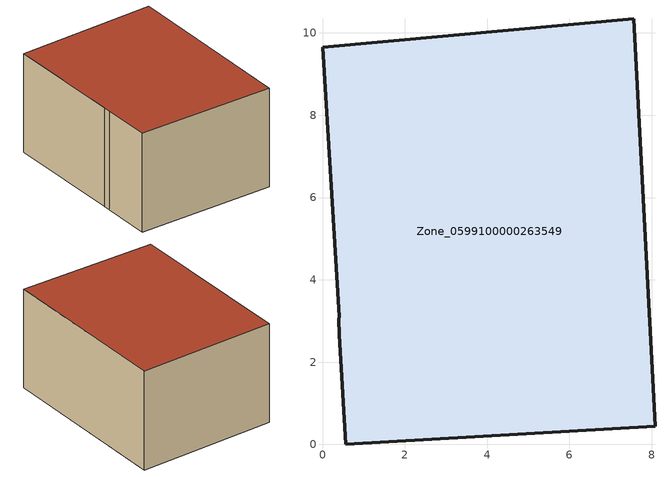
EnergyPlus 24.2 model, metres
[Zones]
Zone_0599100000263549
 floor ground (C_G): 0.41,3.1 0,9.65 7.56,10.35 8.08,0.44 0.57,0 0.41,2.67 0.39,3.04 z0
 wall outside (C_F): 0.57,0 8.08,0.44 7.56,10.35 0,9.65 0.41,3.1 0.39,3.04 0.41,2.67 0.57,0 z0:5.41
 roof outside (C_R): 0,9.65 0.41,3.1 0.39,3.04 0.41,2.67 0.57,0 8.08,0.44 7.56,10.35 z5.41
[BUILDING]
Pand.0599100000263549: North Axis=0; Terrain=City; Loads Convergence Tolerance Value=0.04; Temperature Convergence Tolerance Value=0.4; Solar Distribution=FullExterior; Maximum Number of Warmup Days=25; Minimum Number of Warmup Days=1
[Site:Location]
Rotterdam.The.Hague.AP_ZH_NLD Design_Conditions: Latitude=51.96; Longitude=4.45; Time Zone=1; Elevation=-4.5
[SITE:GROUNDTEMPERATURE:BUILDINGSURFACE]
18, 18, 18, 18, 18, 18, 18, 18, 18, 18, 18, 18
[MATERIAL] Thermal Absorptance=0.9; Solar Absorptance=0.7; Visible Absorptance=0.7
Name | Roughness | Thickness | Conductivity | Density | Specific Heat
G.D.1965 | MediumSmooth | 0.15 | 1 | 540 | 1210
F.D.1965 | Rough | 0.3 | 0.857143 | 1920 | 840
R.D.1965 | MediumRough | 0.2 | 0.08 | 1500 | 1000
[CONSTRUCTION]
C_G: G.D.1965
C_F: F.D.1965
C_R: R.D.1965
[ZONE]
Zone_0599100000263549: Type=1; Multiplier=1; Ceiling Height=Autocalculate; Volume=Autocalculate; Floor Area=autocalculate; Part of Total Floor Area=Yes
[ZONEINFILTRATION:DESIGNFLOWRATE]
Infil_Zone_0599100000263549: Zone or ZoneList or Space or SpaceList=Zone_0599100000263549; Schedule=AlwaysOn; Design Flow Rate Calculation Method=Flow/Area; Flow Rate per Floor Area=0.0042; Constant Term Coefficient=1; Temperature Term Coefficient=0; Velocity Term Coefficient=0; Velocity Squared Term Coefficient=0
[HVACTEMPLATE:ZONE:IDEALLOADSAIRSYSTEM]
Zone_0599100000263549: Maximum Heating Supply Air Temperature=50; Minimum Cooling Supply Air Temperature=13; Maximum Heating Supply Air Humidity Ratio=0.0156; Minimum Cooling Supply Air Humidity Ratio=0.0077; Heating Limit=NoLimit; Cooling Limit=NoLimit; Dehumidification Control Type=ConstantSensibleHeatRatio; Cooling Sensible Heat Ratio=0.7; Dehumidification Setpoint=60; Humidification Control Type=None; Humidification Setpoint=30; Outdoor Air Method=None; Outdoor Air Flow Rate per Person=0.00944; Outdoor Air Flow Rate per Zone Floor Area=0; Outdoor Air Flow Rate per Zone=0; Demand Controlled Ventilation Type=None; Outdoor Air Economizer Type=NoEconomizer; Heat Recovery Type=None; Sensible Heat Recovery Effectiveness=0.7; Latent Heat Recovery Effectiveness=0.65
[ZONECONTROL:THERMOSTAT]
ThermostatControl_Zone_0599100000263549: Zone or ZoneList=Zone_0599100000263549; Control Type Schedule=DualSetpointControlType; Control 1=Thermostat_Zone_0599100000263549; Temperature Difference Between Cutout And Setpoint=0
[THERMOSTATSETPOINT:DUALSETPOINT]
Thermostat_Zone_0599100000263549: Heating Setpoint Temperature Schedule=HeatingSetpoint_Zone_0599100000263549; Cooling Setpoint Temperature Schedule=CoolingSetpoint_Zone_0599100000263549
[SCHEDULE:COMPACT]
HeatingSetpoint_Zone_0599100000263549: Through: 12/31, For: AllDays, Until: 24:00, 21
CoolingSetpoint_Zone_0599100000263549: Through: 12/31, For: AllDays, Until: 24:00, 24
DualSetpointControlType: Through: 12/31, For: AllDays, Until: 24:00, 4
AlwaysOn: Through: 12/31, For: AllDays, Until: 24:00, 1
